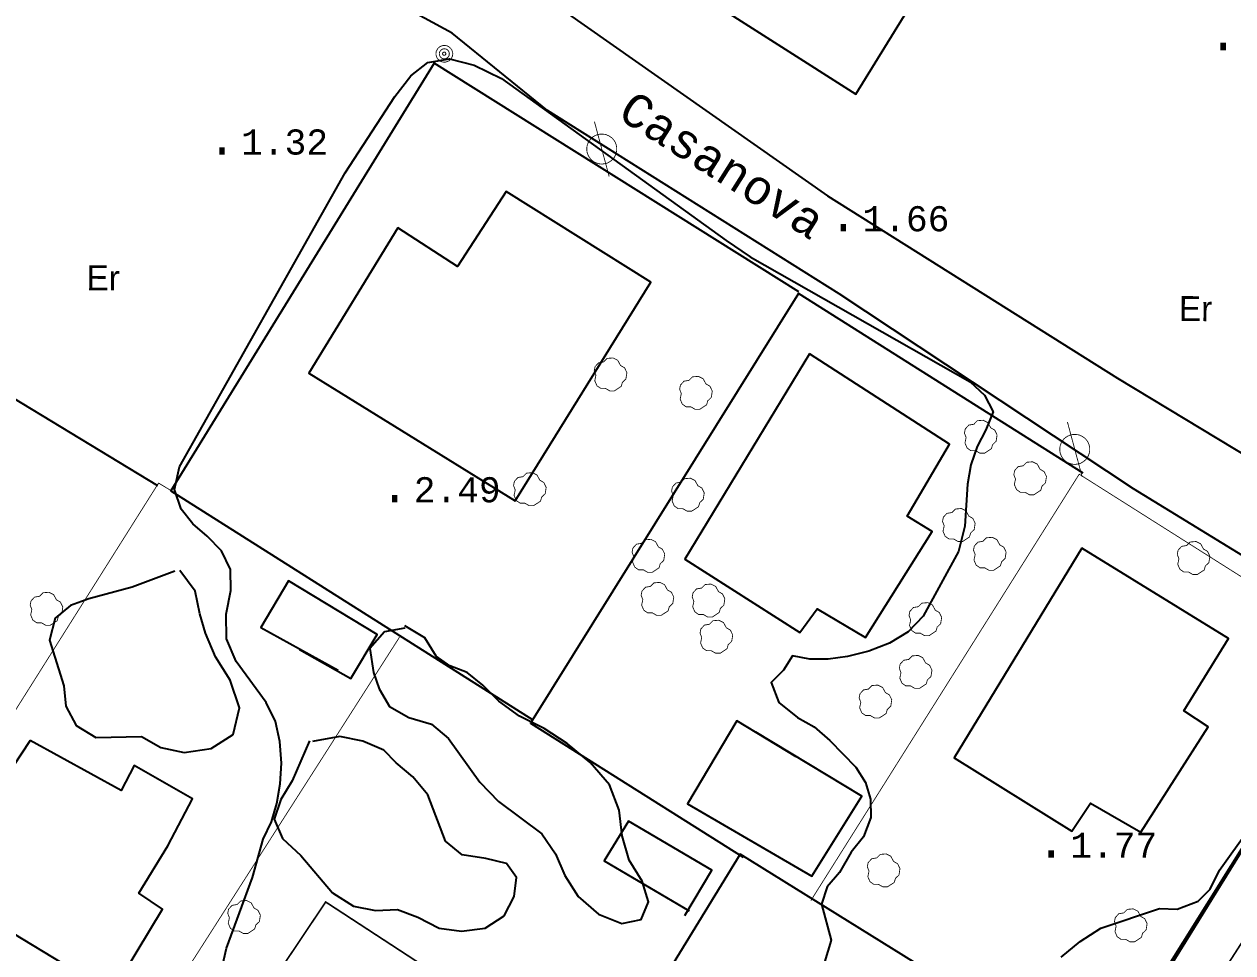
# Model space of a CAD drawing. Extents: x 743000 to 743800, y 4405200 to 4405700.
# Drawn here: x 743226.3 to 743298.5, y 4405305.1 to 4405360.5 of the extents above; entities that cross this region are included whole.
import ezdxf

# ---------------------------------------------------------------- set-up
doc = ezdxf.new("R2010")
doc.units = 0
doc.header["$MEASUREMENT"] = 0
for name, color, linetype in [('2', 7, 'CONTINUOUS'), ('21', 7, 'CONTINUOUS'), ('24', 7, 'CONTINUOUS'), ('34', 7, 'CONTINUOUS'), ('41', 7, 'CONTINUOUS'), ('42', 7, 'CONTINUOUS'), ('46', 7, 'CONTINUOUS'), ('50', 7, 'CONTINUOUS'), ('51', 7, 'CONTINUOUS'), ('54', 7, 'CONTINUOUS'), ('6', 7, 'CONTINUOUS'), ('7', 7, 'CONTINUOUS'), ('8', 7, 'CONTINUOUS')]:
    doc.layers.add(name, color=color, linetype=linetype)
doc.styles.add('MONOTXT', font='monotxt', dxfattribs={"height": 0.2})
doc.styles.get("Standard").update_dxf_attribs({"font": 'txt', "height": 0.2})

msp = doc.modelspace()

# ---------------------------------------------------------------- linework, layer by layer
at = {"layer": '2', "color": 7, "linetype": 'Continuous'}
msp.add_3dface([(743800, 4405200), (743800, 4405700), (743000.0000000001, 4405700), (743000.0000000001, 4405200)], dxfattribs=at)
at = {"layer": '21', "color": 30, "linetype": 'Continuous'}
msp.add_line((743295.1599999998, 4405307.7, 2), (743295.1599999998, 4405307.7, 2), dxfattribs=at)
at = {"layer": '21', "color": 30, "linetype": 'Continuous', "elevation": 2}
for points in [[(743238.02, 4405303.81), (743238.3799999999, 4405305.37), (743239.9300000002, 4405309.6), (743240.56, 4405311.89), (743241.06, 4405312.91), (743241.3799999999, 4405314), (743241.59, 4405315.18), (743241.66, 4405316.42), (743241.57, 4405317.71), (743241.31, 4405318.91), (743240.74, 4405320.03), (743238.96, 4405322.48), (743238.3799999999, 4405323.83), (743238.36, 4405325.32), (743238.64, 4405326.72), (743238.61, 4405327.97), (743238.0799999998, 4405329.1), (743237.2299999999, 4405329.97), (743236.36, 4405330.71), (743235.67, 4405331.59), (743235.27, 4405332.75), (743235.5700000002, 4405334.1), (743245.4599999998, 4405351.66), (743248.4299999998, 4405356.21), (743249.38, 4405357.45), (743250.4, 4405358.25), (743251.7, 4405358.47), (743253.17, 4405358.08), (743254.7999999998, 4405357.29), (743268.2099999998, 4405347.63), (743269.66, 4405346.65), (743282.8000000002, 4405339.19), (743283.64, 4405338.38), (743284.16, 4405337.39), (743283.7199999999, 4405336.31), (743283.2099999998, 4405335.33), (743282.84, 4405334.23), (743282.63, 4405333.08), (743282.47, 4405330.57), (743282.0899999999, 4405329.05), (743279.9799999999, 4405325.19), (743279.0899999999, 4405324.26), (743277.98, 4405323.59), (743276.7399999999, 4405323.1), (743275.4699999999, 4405322.79), (743274.3099999998, 4405322.63), (743273.21, 4405322.62), (743272.1799999998, 4405322.83), (743271.65, 4405321.96), (743270.8999999998, 4405321.24), (743271.36, 4405320.04), (743272.4699999999, 4405319.15), (743273.4699999999, 4405318.58), (743274.4200000002, 4405317.78), (743275.9599999998, 4405316.18), (743276.55, 4405315.27), (743276.8399999999, 4405314.26), (743276.8499999999, 4405313.18), (743276.4299999998, 4405312.01), (743275.6800000002, 4405311.1), (743274.99, 4405309.89), (743274.2599999999, 4405309.04), (743273.92, 4405307.99), (743274.49, 4405305.86), (743274.0899999999, 4405304.53)], [(743295.1599999998, 4405307.7), (743296.3999999998, 4405308.17), (743297.12, 4405308.89), (743297.69, 4405310.02), (743301.2900000002, 4405315.060000001)], [(743288.22, 4405304.84), (743289.36, 4405305.78), (743290.6, 4405306.57), (743294.0999999999, 4405307.74), (743295.1599999998, 4405307.7)]]:
    msp.add_lwpolyline(points, dxfattribs=at)
at = {"layer": '34', "color": 1, "linetype": 'Continuous'}
for points in [[(743242.7299999999, 4405323.21, 2.85), (743245.81, 4405321.48, 3.18), (743247.38, 4405324.09, 2.91), (743242.0699999998, 4405327.310000001, 2.91), (743240.43, 4405324.51, 3.04), (743245.04, 4405321.96, 3.04)], [(743272.39, 4405316.79, 2.52), (743268.8499999999, 4405318.94, 2.52), (743265.8999999998, 4405313.98, 2.59), (743273.34, 4405309.67, 2.59), (743276.3200000002, 4405314.44, 2.59), (743269.99, 4405318.27, 2.59)]]:
    msp.add_polyline3d(points, dxfattribs=at)
at = {"layer": '41', "color": 1, "linetype": 'Continuous', "extrusion": (-0.0422810583996466, -0.002810722099976507, 0.9991018025916492), "const_width": 0.05, "elevation": -43805.080924}
msp.add_lwpolyline([(-4346317.015726403, 1032949.050262704), (-4346328.880978056, 1032932.766838518), (-4346304.540329833, 1032915.067464402)], dxfattribs=at)
at = {"layer": '41', "color": 1, "linetype": 'Continuous', "extrusion": (-0.0001748538000038455, -0.0002806816000061729, 0.9999999453219927), "const_width": 0.05, "elevation": -1363.473165}
msp.add_lwpolyline([(743235.3291592781, 4405332.310828977), (743234.3091592938, 4405332.930829002), (743218.1891577916, 4405307.360827994), (743232.499157573, 4405298.430827643)], dxfattribs=at)
at = {"layer": '41', "color": 1, "linetype": 'Continuous', "extrusion": (-0.01275843220008159, 0.003025294100019345, 0.9999140313063941), "const_width": 0.05, "elevation": 3847.951989}
msp.add_lwpolyline([(743188.2562037912, 4405332.458551857), (743172.065862938, 4405307.148436032), (743193.1980982389, 4405293.79837494)], dxfattribs=at)
at = {"layer": '41', "color": 1, "linetype": 'Continuous'}
for points in [[(743258.0799999998, 4405403.35, 2.67), (743242.2499999999, 4405377.82, 2.9), (743275.9599999998, 4405356.35, 3.28), (743291.7199999999, 4405381.89, 3.29), (743257.9699999999, 4405403.24, 2.55)], [(743272.56, 4405344.560000001, 3.53), (743250.7799999998, 4405358.21, 3.29), (743235.05, 4405332.68, 2.92), (743256.6699999998, 4405319.01, 3.42)], [(743289.54, 4405333.74, 3.89), (743272.5299999998, 4405344.45, 3.62), (743256.53, 4405318.810000001, 3.4), (743269.24, 4405310.81, 3.66)], [(743234.2699999998, 4405332.98, 2.98), (743219.8299999998, 4405341.72, 2.2), (743203.81, 4405316.34, 2.96), (743218.31, 4405307.62, 2.87)], [(743306.4099999998, 4405323.11, 4.09), (743274.57, 4405271.73, 3.63), (743295.8, 4405258.04, 3.33), (743327.2499999999, 4405309.77, 4.5), (743306.14, 4405322.86, 4.31)], [(743290.4899999999, 4405297.67, 4.05), (743269.0499999998, 4405310.99, 3.91), (743253.4299999998, 4405285.5, 3.9), (743274.5499999998, 4405271.84, 3.84)]]:
    msp.add_polyline3d(points, dxfattribs=at)
at = {"layer": '42', "color": 3, "linetype": 'Continuous', "const_width": 0.05}
for points, elevation in [([(743261.9500000002, 4405338.91), (743261.5399999998, 4405338.64), (743261.27, 4405338.64), (743261.0100000001, 4405338.79), (743260.7299999999, 4405338.79), (743260.5000000001, 4405338.95), (743260.37, 4405339.25), (743260.44, 4405339.58), (743260.3399999999, 4405339.84), (743260.3899999999, 4405340.09), (743260.5999999999, 4405340.32), (743260.9, 4405340.37), (743261.1099999999, 4405340.58), (743261.4599999998, 4405340.61), (743261.7399999999, 4405340.47), (743261.9099999998, 4405340.16), (743262.15, 4405340.02), (743262.2900000002, 4405339.73), (743262.23, 4405339.35), (743262.02, 4405339.15), (743261.9500000002, 4405338.91)], 5.59), ([(743267.05, 4405337.810000001), (743266.6399999999, 4405337.54), (743266.3699999999, 4405337.54), (743266.1099999999, 4405337.69), (743265.83, 4405337.69), (743265.5999999999, 4405337.85), (743265.4699999999, 4405338.15), (743265.54, 4405338.48), (743265.44, 4405338.74), (743265.49, 4405338.99), (743265.7, 4405339.22), (743266, 4405339.27), (743266.2099999998, 4405339.48), (743266.56, 4405339.51), (743266.8399999999, 4405339.37), (743267.0099999999, 4405339.06), (743267.2499999999, 4405338.92), (743267.3899999999, 4405338.63), (743267.3299999998, 4405338.25), (743267.12, 4405338.05), (743267.05, 4405337.810000001)], 5.59), ([(743284.06, 4405335.19), (743283.65, 4405334.92), (743283.3799999999, 4405334.92), (743283.1199999999, 4405335.07), (743282.84, 4405335.07), (743282.6099999999, 4405335.23), (743282.4799999999, 4405335.53), (743282.55, 4405335.86), (743282.45, 4405336.12), (743282.4999999999, 4405336.37), (743282.71, 4405336.6), (743283.0099999999, 4405336.65), (743283.22, 4405336.86), (743283.5700000002, 4405336.89), (743283.8499999999, 4405336.75), (743284.02, 4405336.44), (743284.26, 4405336.3), (743284.3999999998, 4405336.01), (743284.3399999999, 4405335.63), (743284.1299999999, 4405335.43), (743284.06, 4405335.19)], 3.59), ([(743287.0099999999, 4405332.71), (743286.5999999999, 4405332.44), (743286.3299999998, 4405332.44), (743286.07, 4405332.59), (743285.79, 4405332.59), (743285.56, 4405332.75), (743285.4300000002, 4405333.05), (743285.4999999999, 4405333.38), (743285.3999999998, 4405333.64), (743285.4500000002, 4405333.89), (743285.6599999998, 4405334.12), (743285.9599999998, 4405334.17), (743286.1699999998, 4405334.38), (743286.5199999998, 4405334.41), (743286.8000000002, 4405334.27), (743286.9699999999, 4405333.96), (743287.2099999998, 4405333.82), (743287.3499999999, 4405333.53), (743287.29, 4405333.15), (743287.0799999998, 4405332.95), (743287.0099999999, 4405332.71)], 3.95), ([(743257.13, 4405332.060000001), (743256.7199999999, 4405331.79), (743256.45, 4405331.79), (743256.19, 4405331.94), (743255.91, 4405331.94), (743255.68, 4405332.1), (743255.5499999998, 4405332.4), (743255.62, 4405332.73), (743255.52, 4405332.99), (743255.5699999998, 4405333.24), (743255.78, 4405333.47), (743256.0799999998, 4405333.52), (743256.29, 4405333.73), (743256.64, 4405333.76), (743256.9199999998, 4405333.62), (743257.0899999999, 4405333.31), (743257.3299999998, 4405333.17), (743257.4699999999, 4405332.88), (743257.41, 4405332.5), (743257.2000000002, 4405332.3), (743257.13, 4405332.060000001)], 5.58), ([(743266.57, 4405331.73), (743266.16, 4405331.46), (743265.8899999999, 4405331.46), (743265.63, 4405331.61), (743265.3499999999, 4405331.61), (743265.12, 4405331.77), (743264.99, 4405332.07), (743265.06, 4405332.4), (743264.9599999998, 4405332.66), (743265.01, 4405332.91), (743265.2199999999, 4405333.14), (743265.52, 4405333.19), (743265.7299999999, 4405333.4), (743266.08, 4405333.43), (743266.36, 4405333.29), (743266.53, 4405332.98), (743266.77, 4405332.84), (743266.91, 4405332.55), (743266.85, 4405332.17), (743266.6399999999, 4405331.97), (743266.57, 4405331.73)], 5.59), ([(743282.7499999999, 4405329.92), (743282.3399999999, 4405329.65), (743282.07, 4405329.65), (743281.81, 4405329.8), (743281.53, 4405329.8), (743281.3, 4405329.96), (743281.1699999998, 4405330.26), (743281.2399999999, 4405330.59), (743281.14, 4405330.85), (743281.1900000002, 4405331.1), (743281.3999999998, 4405331.33), (743281.7000000002, 4405331.38), (743281.9099999998, 4405331.59), (743282.2599999999, 4405331.62), (743282.54, 4405331.48), (743282.71, 4405331.17), (743282.9499999998, 4405331.03), (743283.0899999999, 4405330.74), (743283.0299999998, 4405330.36), (743282.8200000002, 4405330.16), (743282.7499999999, 4405329.92)], 3.97), ([(743264.2099999998, 4405328.08), (743263.8000000002, 4405327.81), (743263.53, 4405327.81), (743263.2699999998, 4405327.96), (743262.9899999999, 4405327.96), (743262.7599999999, 4405328.12), (743262.63, 4405328.42), (743262.7000000002, 4405328.75), (743262.5999999999, 4405329.01), (743262.65, 4405329.26), (743262.86, 4405329.49), (743263.16, 4405329.54), (743263.37, 4405329.75), (743263.72, 4405329.78), (743264, 4405329.64), (743264.17, 4405329.33), (743264.41, 4405329.19), (743264.55, 4405328.9), (743264.49, 4405328.52), (743264.2799999998, 4405328.32), (743264.2099999998, 4405328.08)], 5.59), ([(743284.5999999999, 4405328.2), (743284.19, 4405327.93), (743283.92, 4405327.93), (743283.6600000001, 4405328.08), (743283.3799999999, 4405328.08), (743283.1500000001, 4405328.24), (743283.02, 4405328.54), (743283.0899999999, 4405328.87), (743282.9899999999, 4405329.13), (743283.04, 4405329.38), (743283.2499999999, 4405329.61), (743283.55, 4405329.66), (743283.7599999999, 4405329.87), (743284.1099999999, 4405329.9), (743284.3899999999, 4405329.76), (743284.5599999998, 4405329.45), (743284.8, 4405329.310000001), (743284.9400000002, 4405329.02), (743284.88, 4405328.64), (743284.67, 4405328.44), (743284.5999999999, 4405328.2)], 3.97), ([(743296.7699999998, 4405327.95), (743296.3599999999, 4405327.68), (743296.0899999999, 4405327.68), (743295.8299999998, 4405327.83), (743295.55, 4405327.83), (743295.32, 4405327.99), (743295.1900000002, 4405328.29), (743295.26, 4405328.62), (743295.1599999998, 4405328.88), (743295.2099999998, 4405329.13), (743295.4199999998, 4405329.36), (743295.7199999999, 4405329.41), (743295.9299999998, 4405329.62), (743296.28, 4405329.65), (743296.5600000002, 4405329.51), (743296.7299999999, 4405329.2), (743296.97, 4405329.060000001), (743297.1099999999, 4405328.77), (743297.0500000002, 4405328.39), (743296.8399999999, 4405328.19), (743296.7699999998, 4405327.95)], 4.76), ([(743264.75, 4405325.51), (743264.3399999999, 4405325.24), (743264.0700000002, 4405325.24), (743263.81, 4405325.39), (743263.53, 4405325.39), (743263.3, 4405325.55), (743263.17, 4405325.85), (743263.2399999999, 4405326.18), (743263.14, 4405326.44), (743263.1899999998, 4405326.69), (743263.4, 4405326.92), (743263.6999999998, 4405326.97), (743263.91, 4405327.18), (743264.26, 4405327.21), (743264.5399999998, 4405327.07), (743264.7099999998, 4405326.76), (743264.95, 4405326.62), (743265.0899999999, 4405326.33), (743265.0299999998, 4405325.95), (743264.8200000002, 4405325.75), (743264.75, 4405325.51)], 3.59), ([(743267.8000000002, 4405325.41), (743267.3899999999, 4405325.14), (743267.12, 4405325.14), (743266.86, 4405325.29), (743266.5799999998, 4405325.29), (743266.35, 4405325.45), (743266.2199999999, 4405325.75), (743266.2899999998, 4405326.08), (743266.1900000002, 4405326.34), (743266.2399999999, 4405326.59), (743266.4500000002, 4405326.82), (743266.7499999999, 4405326.87), (743266.9599999998, 4405327.08), (743267.31, 4405327.11), (743267.5899999999, 4405326.97), (743267.7599999999, 4405326.66), (743268, 4405326.52), (743268.14, 4405326.23), (743268.0799999998, 4405325.85), (743267.87, 4405325.65), (743267.8000000002, 4405325.41)], 3.59), ([(743228.2599999999, 4405324.92), (743227.85, 4405324.65), (743227.5799999998, 4405324.65), (743227.32, 4405324.8), (743227.04, 4405324.8), (743226.81, 4405324.96), (743226.68, 4405325.26), (743226.75, 4405325.59), (743226.6499999998, 4405325.85), (743226.7000000002, 4405326.1), (743226.91, 4405326.33), (743227.2099999998, 4405326.38), (743227.42, 4405326.59), (743227.77, 4405326.62), (743228.05, 4405326.48), (743228.2199999999, 4405326.17), (743228.4599999998, 4405326.03), (743228.6, 4405325.74), (743228.54, 4405325.36), (743228.3299999998, 4405325.16), (743228.2599999999, 4405324.92)], 4.02), ([(743280.7499999999, 4405324.3), (743280.3399999999, 4405324.03), (743280.0699999998, 4405324.03), (743279.8099999998, 4405324.18), (743279.53, 4405324.18), (743279.2999999998, 4405324.34), (743279.1700000002, 4405324.64), (743279.24, 4405324.97), (743279.1399999999, 4405325.23), (743279.19, 4405325.48), (743279.4, 4405325.71), (743279.7, 4405325.76), (743279.91, 4405325.97), (743280.26, 4405326), (743280.5399999998, 4405325.86), (743280.7099999998, 4405325.55), (743280.9500000002, 4405325.41), (743281.0899999999, 4405325.12), (743281.0300000001, 4405324.74), (743280.82, 4405324.54), (743280.7499999999, 4405324.3)], 3.97), ([(743268.2699999998, 4405323.25), (743267.8599999999, 4405322.98), (743267.5899999999, 4405322.98), (743267.3299999998, 4405323.13), (743267.05, 4405323.13), (743266.8200000002, 4405323.29), (743266.6900000002, 4405323.59), (743266.7599999999, 4405323.92), (743266.6599999998, 4405324.18), (743266.7099999998, 4405324.43), (743266.9199999998, 4405324.66), (743267.22, 4405324.71), (743267.4299999998, 4405324.92), (743267.7799999998, 4405324.95), (743268.0600000002, 4405324.81), (743268.2299999999, 4405324.5), (743268.47, 4405324.36), (743268.6099999999, 4405324.07), (743268.5500000002, 4405323.69), (743268.3399999999, 4405323.49), (743268.2699999998, 4405323.25)], 3.59), ([(743280.1700000002, 4405321.15), (743279.76, 4405320.88), (743279.49, 4405320.88), (743279.23, 4405321.03), (743278.9500000002, 4405321.03), (743278.72, 4405321.19), (743278.5899999999, 4405321.49), (743278.66, 4405321.82), (743278.5600000002, 4405322.08), (743278.6099999999, 4405322.33), (743278.8200000002, 4405322.560000001), (743279.1199999999, 4405322.61), (743279.33, 4405322.82), (743279.6800000002, 4405322.85), (743279.9599999998, 4405322.71), (743280.13, 4405322.4), (743280.37, 4405322.26), (743280.51, 4405321.97), (743280.45, 4405321.59), (743280.2399999999, 4405321.39), (743280.1700000002, 4405321.15)], 3.59), ([(743277.7699999998, 4405319.38), (743277.3599999999, 4405319.11), (743277.0899999999, 4405319.11), (743276.8299999998, 4405319.26), (743276.55, 4405319.26), (743276.3200000002, 4405319.42), (743276.1900000002, 4405319.72), (743276.26, 4405320.05), (743276.1599999998, 4405320.31), (743276.2099999998, 4405320.560000001), (743276.4199999998, 4405320.79), (743276.72, 4405320.84), (743276.9299999998, 4405321.05), (743277.28, 4405321.08), (743277.5600000002, 4405320.94), (743277.7299999999, 4405320.63), (743277.97, 4405320.49), (743278.1099999999, 4405320.2), (743278.0500000002, 4405319.82), (743277.8399999999, 4405319.62), (743277.7699999998, 4405319.38)], 3.59), ([(743278.2599999999, 4405309.3), (743277.8499999999, 4405309.03), (743277.5799999998, 4405309.03), (743277.32, 4405309.18), (743277.04, 4405309.18), (743276.81, 4405309.34), (743276.68, 4405309.64), (743276.7499999999, 4405309.97), (743276.6499999998, 4405310.23), (743276.7000000002, 4405310.48), (743276.91, 4405310.71), (743277.21, 4405310.76), (743277.42, 4405310.97), (743277.7699999998, 4405311), (743278.0500000002, 4405310.86), (743278.2199999999, 4405310.55), (743278.4599999998, 4405310.41), (743278.6, 4405310.12), (743278.5399999998, 4405309.74), (743278.3299999998, 4405309.54), (743278.2599999999, 4405309.3)], 4.59), ([(743240.06, 4405306.52), (743239.65, 4405306.25), (743239.3800000001, 4405306.25), (743239.12, 4405306.4), (743238.8399999999, 4405306.4), (743238.61, 4405306.560000001), (743238.48, 4405306.86), (743238.55, 4405307.19), (743238.4500000002, 4405307.45), (743238.4999999999, 4405307.7), (743238.7099999998, 4405307.93), (743239.0099999999, 4405307.98), (743239.2199999999, 4405308.19), (743239.57, 4405308.22), (743239.8499999999, 4405308.08), (743240.02, 4405307.77), (743240.2599999999, 4405307.63), (743240.4000000001, 4405307.34), (743240.3399999999, 4405306.96), (743240.1299999999, 4405306.76), (743240.06, 4405306.52)], 4.87), ([(743293.0199999998, 4405306.02), (743292.6099999999, 4405305.75), (743292.3399999999, 4405305.75), (743292.0799999998, 4405305.9), (743291.8, 4405305.9), (743291.57, 4405306.06), (743291.44, 4405306.36), (743291.5099999999, 4405306.69), (743291.4099999998, 4405306.95), (743291.46, 4405307.2), (743291.67, 4405307.43), (743291.97, 4405307.48), (743292.18, 4405307.69), (743292.5299999998, 4405307.72), (743292.8100000002, 4405307.58), (743292.9799999999, 4405307.27), (743293.2199999999, 4405307.13), (743293.36, 4405306.84), (743293.2999999998, 4405306.46), (743293.0899999999, 4405306.26), (743293.0199999998, 4405306.02)], 4.79)]:
    msp.add_lwpolyline(points, dxfattribs=dict(at, elevation=elevation))
at = {"layer": '42', "color": 3, "linetype": 'Continuous'}
for points in [[(743235.3, 4405327.87, 6.12), (743232.7399999999, 4405326.93, 6.11), (743230.16, 4405326.23, 6.01), (743229.0600000002, 4405325.83, 5.83), (743228.14, 4405325.07, 5.71), (743227.8000000002, 4405323.77, 5.68), (743228.6599999998, 4405321.04, 5.68), (743228.79, 4405319.83, 5.68), (743229.3899999999, 4405318.67, 5.68), (743230.5700000002, 4405317.95, 5.68), (743233.3, 4405318.01, 5.68), (743234.46, 4405317.35, 5.68), (743235.85, 4405317.05, 5.68), (743237.46, 4405317.29, 5.68), (743238.7699999998, 4405318.13, 5.68), (743239.16, 4405319.73, 5.68), (743238.5999999999, 4405321.37, 5.68), (743237.7099999998, 4405322.76, 5.8), (743237.13, 4405324.18, 5.8), (743236.78, 4405325.34, 5.8), (743236.5, 4405326.68, 6), (743235.5899999999, 4405327.92, 6.06)], [(743249.0299999998, 4405324.47, 6.55), (743247.8200000002, 4405324.26, 6.55), (743246.93, 4405323.26, 6.55), (743247.16, 4405321.83, 6.55), (743247.4899999999, 4405320.85, 6.55), (743248.12, 4405319.810000001, 6.55), (743249.2699999998, 4405319.14, 6.55), (743250.61, 4405318.74, 6.55), (743251.6399999999, 4405317.88, 6.55), (743253.5, 4405315.28, 6.55), (743254.6199999999, 4405314.13, 6.5), (743257.2000000002, 4405312.19, 6.43), (743258.0300000001, 4405311.01, 6.43), (743258.58, 4405309.71, 6.43), (743259.3799999999, 4405308.46, 6.43), (743260.5899999999, 4405307.4, 6.41), (743261.9899999999, 4405306.85, 6.4), (743263.14, 4405307.08, 6.34), (743263.5899999999, 4405308.14, 6.23), (743263.2, 4405309.37, 6.18), (743262.4199999998, 4405310.62, 6.18), (743261.9999999999, 4405312.08, 6.18), (743261.82, 4405313.62, 6.18), (743261.25, 4405315.12, 6.18), (743260.0999999999, 4405316.46, 6.18), (743258.7299999999, 4405317.59, 6.18), (743257.35, 4405318.48, 6.18), (743255.8799999999, 4405319.22, 6.18), (743254.64, 4405320.11, 6.18), (743253.6899999998, 4405321.08, 6.3), (743252.7499999999, 4405321.83, 6.46), (743251.7199999999, 4405322.23, 6.57), (743250.8899999999, 4405322.81, 6.69), (743250.2199999999, 4405323.89, 6.79), (743249.0199999998, 4405324.62, 6.73)], [(743243.3299999998, 4405317.75, 5.86), (743242.3, 4405315.36, 6.41), (743241.6299999999, 4405314.25, 6.58), (743241.2199999999, 4405313.08, 6.59), (743241.7199999999, 4405311.91, 6.76), (743242.81, 4405310.91, 6.97), (743244.71, 4405308.68, 7.13), (743245.9699999999, 4405307.88, 7.13), (743247.28, 4405307.62, 7.13), (743248.5799999998, 4405307.69, 7.13), (743249.7999999998, 4405307.23, 7.13), (743251.07, 4405306.560000001, 7.13), (743252.42, 4405306.38, 7.13), (743253.83, 4405306.560000001, 7.13), (743254.9599999998, 4405307.3, 7.13), (743255.5499999998, 4405308.45, 7.13), (743255.69, 4405309.6, 7.13), (743255.0999999999, 4405310.43, 7.13), (743253.8599999999, 4405310.72, 7.12), (743252.4500000002, 4405310.95, 7.03), (743251.45, 4405311.76, 6.94), (743250.4, 4405314.53, 6.88), (743249.51, 4405315.6, 6.62), (743248.5099999999, 4405316.43, 6.41), (743247.77, 4405317.2, 6.28), (743246.51, 4405317.73, 6.13), (743245.14, 4405318.01, 5.98), (743243.5199999998, 4405317.72, 5.95)]]:
    msp.add_polyline3d(points, dxfattribs=at)
at = {"layer": '46', "color": 7, "linetype": 'Continuous', "const_width": 0.2}
msp.add_lwpolyline([(743296.21, 4405258.39), (743274.3399999999, 4405271.8), (743290.3499999999, 4405297.43), (743306.0400000002, 4405322.48), (743327.0999999999, 4405309.310000001), (743311.6500000001, 4405284.21), (743296.21, 4405258.39)], dxfattribs=at)
at = {"layer": '51', "color": 1, "linetype": 'Continuous', "extrusion": (0.06402964570293919, 0.103085395604732, 0.9926094930455642), "const_width": 0.1, "elevation": 501724.545581}
msp.add_lwpolyline([(1692978.321118308, -4103807.1859039), (1692970.486302721, -4103807.307330156), (1692970.316825097, -4103822.595575869), (1692978.079938859, -4103822.717002125), (1692978.321118308, -4103807.1859039)], dxfattribs=at)
at = {"layer": '51', "color": 1, "linetype": 'Continuous', "extrusion": (4.589200000156234e-05, 0.0006542368000222728, 0.9999997849340438), "const_width": 0.1, "elevation": 2923.856534}
msp.add_lwpolyline([(743239.4588667244, 4405299.939895232), (743252.6388667105, 4405291.289896687), (743257.2788667056, 4405298.689894965), (743244.2988671781, 4405307.159900084), (743239.4588667244, 4405299.939895232)], dxfattribs=at)
at = {"layer": '51', "color": 1, "linetype": 'Continuous'}
for points in [[(743248.6099999999, 4405348.37, 6.75), (743243.3, 4405339.71, 6.82), (743255.6099999999, 4405332.07, 6.78), (743263.71, 4405345.13, 6.78), (743255.0700000002, 4405350.55, 6.78), (743252.18, 4405346.060000001, 6.78), (743248.6099999999, 4405348.37, 6.75)], [(743273.1999999998, 4405340.85, 8.28), (743265.7600000001, 4405328.59, 8.28), (743272.62, 4405324.21, 8.66), (743273.66, 4405325.63, 8.66), (743276.55, 4405323.92, 8.66), (743280.5200000001, 4405330.25, 8.66), (743279.03, 4405331.17, 8.66), (743281.56, 4405335.46, 8.45), (743273.1999999998, 4405340.85, 8.28)], [(743289.4599999998, 4405329.25, 8.45), (743281.8399999999, 4405316.74, 8.44), (743288.8699999999, 4405312.36, 8.44), (743289.9799999999, 4405314.03, 8.72), (743292.99, 4405312.29, 8.49), (743297.01, 4405318.59, 8.49), (743295.56, 4405319.54, 8.49), (743298.22, 4405323.85, 8.49), (743289.4599999998, 4405329.25, 8.45)], [(743226.6499999998, 4405317.78, 6.95), (743221.45, 4405309.91, 6.75), (743224.88, 4405307.82, 9.12), (743224.43, 4405306.99, 9.02), (743231.53, 4405302.68, 6.74), (743234.5500000002, 4405307.71, 6.65), (743233.15, 4405308.65, 7.16), (743234.8699999999, 4405311.49, 6.83), (743236.3499999999, 4405314.29, 4.55), (743232.87, 4405316.27, 4.55), (743232.09, 4405314.78, 8.36), (743226.6499999998, 4405317.78, 6.95)]]:
    msp.add_polyline3d(points, dxfattribs=at)
at = {"layer": '54', "color": 1, "linetype": 'Continuous'}
msp.add_polyline3d([(743265.75, 4405307.33, 2.48), (743267.37, 4405310.02, 2.44), (743262.39, 4405312.96, 2.41), (743260.9300000002, 4405310.58, 2.41), (743266.01, 4405307.6, 2.41)], dxfattribs=at)
at = {"layer": '6', "color": 7, "linetype": 'Continuous'}
for points in [[(743256.5899999999, 4405368.66, 2.78), (743256.1800000002, 4405367.91, 2.24), (743255.7, 4405367.01, 2.09), (743255.43, 4405366, 2.05), (743255.6499999998, 4405364.93, 1.96), (743256.2199999999, 4405363.7, 1.87), (743257.0799999998, 4405362.37, 1.85), (743274.27, 4405350.28, 1.91), (743291.5999999999, 4405339.4, 1.91), (743309.5899999999, 4405328.53, 1.96), (743315.13, 4405325.5, 1.99), (743319.7299999999, 4405323.55, 2.41), (743320.91, 4405323.71, 2.41), (743321.7899999998, 4405324.5, 2.86), (743322.2099999998, 4405325.5, 2.98), (743322.5700000002, 4405326.76, 2.84)], [(743310.03, 4405322.08, 2.53), (743292.54, 4405332.79, 2.53), (743274.9599999998, 4405344.44, 2.53), (743257.5400000002, 4405355.39, 2.18), (743251.8599999999, 4405360, 2.14), (743247.85, 4405362.18, 2.12)]]:
    msp.add_polyline3d(points, dxfattribs=at)
at = {"layer": '7', "color": 7, "linetype": 'Continuous', "const_width": 0.05, "elevation": 2.89}
for points in [[(743251.63, 4405359.2), (743251.6, 4405359.21), (743251.58, 4405359.23), (743251.55, 4405359.24), (743251.52, 4405359.25), (743251.4799999999, 4405359.25), (743251.45, 4405359.26), (743251.4200000002, 4405359.26), (743251.3899999999, 4405359.26), (743251.36, 4405359.26), (743251.3299999998, 4405359.26), (743251.3, 4405359.26), (743251.27, 4405359.25), (743251.2399999999, 4405359.24), (743251.2000000002, 4405359.23), (743251.1800000002, 4405359.22), (743251.1499999998, 4405359.2), (743251.12, 4405359.19), (743251.0999999999, 4405359.17), (743251.07, 4405359.15), (743251.05, 4405359.13), (743251.0199999998, 4405359.11), (743251.0000000001, 4405359.08), (743250.9799999999, 4405359.06), (743250.9699999999, 4405359.03), (743250.95, 4405359), (743250.94, 4405358.98), (743250.9200000002, 4405358.95), (743250.91, 4405358.92), (743250.8999999998, 4405358.89), (743250.8999999998, 4405358.86), (743250.8899999999, 4405358.83), (743250.8899999999, 4405358.79), (743250.8899999999, 4405358.76), (743250.8899999999, 4405358.73), (743250.8899999999, 4405358.7), (743250.8999999998, 4405358.67), (743250.91, 4405358.64), (743250.91, 4405358.61), (743250.93, 4405358.58), (743250.94, 4405358.55), (743250.95, 4405358.52), (743250.9699999999, 4405358.49), (743250.99, 4405358.47), (743251.01, 4405358.44), (743251.03, 4405358.42), (743251.05, 4405358.4), (743251.08, 4405358.38), (743251.0999999999, 4405358.36), (743251.1299999999, 4405358.34), (743251.16, 4405358.32), (743251.1800000002, 4405358.31), (743251.2099999998, 4405358.3), (743251.2399999999, 4405358.29), (743251.27, 4405358.28), (743251.3, 4405358.28), (743251.34, 4405358.27), (743251.3699999999, 4405358.27), (743251.4, 4405358.27), (743251.4300000002, 4405358.27), (743251.4599999998, 4405358.27), (743251.4899999999, 4405358.28), (743251.52, 4405358.29), (743251.55, 4405358.3), (743251.58, 4405358.31), (743251.6099999999, 4405358.32), (743251.6399999999, 4405358.34), (743251.67, 4405358.35), (743251.6900000002, 4405358.37), (743251.7199999999, 4405358.39), (743251.7399999999, 4405358.41), (743251.76, 4405358.44), (743251.78, 4405358.46), (743251.8, 4405358.49), (743251.82, 4405358.51), (743251.8299999998, 4405358.54), (743251.8399999999, 4405358.57), (743251.8599999999, 4405358.6), (743251.87, 4405358.63), (743251.87, 4405358.66), (743251.8799999999, 4405358.69), (743251.8799999999, 4405358.72), (743251.89, 4405358.75), (743251.89, 4405358.79), (743251.8799999999, 4405358.82), (743251.8799999999, 4405358.85), (743251.87, 4405358.88), (743251.8599999999, 4405358.91), (743251.85, 4405358.94), (743251.8399999999, 4405358.97), (743251.8299999998, 4405359), (743251.81, 4405359.03), (743251.79, 4405359.05), (743251.78, 4405359.08), (743251.76, 4405359.1), (743251.7299999999, 4405359.12), (743251.71, 4405359.15), (743251.6900000002, 4405359.16), (743251.6599999998, 4405359.18), (743251.63, 4405359.2)], [(743251.5299999998, 4405359.03), (743251.52, 4405359.04), (743251.5, 4405359.04), (743251.4799999999, 4405359.05), (743251.4599999998, 4405359.05), (743251.44, 4405359.06), (743251.4300000002, 4405359.06), (743251.4099999998, 4405359.06), (743251.3899999999, 4405359.06), (743251.3699999999, 4405359.06), (743251.3499999999, 4405359.06), (743251.3299999998, 4405359.06), (743251.3099999998, 4405359.05), (743251.29, 4405359.05), (743251.28, 4405359.04), (743251.26, 4405359.04), (743251.2399999999, 4405359.03), (743251.2299999999, 4405359.02), (743251.2099999998, 4405359.01), (743251.2000000002, 4405358.99), (743251.1800000002, 4405358.98), (743251.17, 4405358.97), (743251.16, 4405358.95), (743251.1499999998, 4405358.94), (743251.1299999999, 4405358.92), (743251.12, 4405358.91), (743251.12, 4405358.89), (743251.1099999999, 4405358.87), (743251.0999999999, 4405358.86), (743251.0999999999, 4405358.84), (743251.09, 4405358.82), (743251.09, 4405358.8), (743251.09, 4405358.78), (743251.09, 4405358.76), (743251.09, 4405358.74), (743251.09, 4405358.72), (743251.0999999999, 4405358.71), (743251.0999999999, 4405358.69), (743251.1099999999, 4405358.67), (743251.1099999999, 4405358.65), (743251.12, 4405358.63), (743251.1299999999, 4405358.62), (743251.1399999999, 4405358.6), (743251.1499999998, 4405358.59), (743251.16, 4405358.57), (743251.17, 4405358.560000001), (743251.19, 4405358.54), (743251.2000000002, 4405358.53), (743251.2199999999, 4405358.52), (743251.2299999999, 4405358.51), (743251.25, 4405358.5), (743251.27, 4405358.49), (743251.28, 4405358.49), (743251.3, 4405358.48), (743251.32, 4405358.48), (743251.34, 4405358.47), (743251.36, 4405358.47), (743251.38, 4405358.47), (743251.4, 4405358.47), (743251.4099999998, 4405358.47), (743251.4300000002, 4405358.47), (743251.45, 4405358.47), (743251.4699999999, 4405358.48), (743251.4899999999, 4405358.49), (743251.5100000001, 4405358.49), (743251.52, 4405358.5), (743251.54, 4405358.51), (743251.56, 4405358.52), (743251.5699999998, 4405358.53), (743251.58, 4405358.54), (743251.6, 4405358.560000001), (743251.6099999999, 4405358.57), (743251.62, 4405358.59), (743251.6399999999, 4405358.6), (743251.6499999998, 4405358.62), (743251.6499999998, 4405358.63), (743251.6599999998, 4405358.65), (743251.67, 4405358.67), (743251.67, 4405358.69), (743251.68, 4405358.7), (743251.68, 4405358.72), (743251.68, 4405358.74), (743251.68, 4405358.76), (743251.6900000002, 4405358.78), (743251.68, 4405358.8), (743251.68, 4405358.82), (743251.68, 4405358.84), (743251.67, 4405358.85), (743251.6599999998, 4405358.87), (743251.6599999998, 4405358.89), (743251.6499999998, 4405358.91), (743251.6399999999, 4405358.92), (743251.63, 4405358.94), (743251.62, 4405358.95), (743251.6099999999, 4405358.97), (743251.59, 4405358.98), (743251.58, 4405358.99), (743251.56, 4405359.01), (743251.55, 4405359.02), (743251.5299999998, 4405359.03)], [(743251.4300000002, 4405358.85), (743251.4300000002, 4405358.86), (743251.4200000002, 4405358.86), (743251.4200000002, 4405358.86), (743251.4099999998, 4405358.86), (743251.4, 4405358.86), (743251.4, 4405358.87), (743251.3899999999, 4405358.87), (743251.38, 4405358.87), (743251.38, 4405358.87), (743251.3699999999, 4405358.87), (743251.3699999999, 4405358.87), (743251.36, 4405358.86), (743251.36, 4405358.86), (743251.3499999999, 4405358.86), (743251.34, 4405358.86), (743251.34, 4405358.86), (743251.3299999998, 4405358.85), (743251.3299999998, 4405358.85), (743251.32, 4405358.85), (743251.32, 4405358.84), (743251.3099999998, 4405358.84), (743251.3099999998, 4405358.83), (743251.3, 4405358.83), (743251.3, 4405358.82), (743251.3, 4405358.82), (743251.29, 4405358.810000001), (743251.29, 4405358.810000001), (743251.29, 4405358.8), (743251.29, 4405358.8), (743251.29, 4405358.79), (743251.28, 4405358.78), (743251.28, 4405358.78), (743251.28, 4405358.77), (743251.28, 4405358.76), (743251.28, 4405358.76), (743251.28, 4405358.75), (743251.29, 4405358.75), (743251.29, 4405358.74), (743251.29, 4405358.73), (743251.29, 4405358.73), (743251.29, 4405358.72), (743251.3, 4405358.72), (743251.3, 4405358.71), (743251.3, 4405358.71), (743251.3099999998, 4405358.7), (743251.3099999998, 4405358.7), (743251.32, 4405358.69), (743251.32, 4405358.69), (743251.3299999998, 4405358.69), (743251.3299999998, 4405358.68), (743251.34, 4405358.68), (743251.34, 4405358.68), (743251.3499999999, 4405358.68), (743251.36, 4405358.67), (743251.36, 4405358.67), (743251.3699999999, 4405358.67), (743251.38, 4405358.67), (743251.38, 4405358.67), (743251.3899999999, 4405358.67), (743251.3899999999, 4405358.67), (743251.4, 4405358.67), (743251.4099999998, 4405358.67), (743251.4099999998, 4405358.68), (743251.4200000002, 4405358.68), (743251.4200000002, 4405358.68), (743251.4300000002, 4405358.68), (743251.4300000002, 4405358.69), (743251.44, 4405358.69), (743251.44, 4405358.69), (743251.45, 4405358.7), (743251.45, 4405358.7), (743251.4599999998, 4405358.71), (743251.4599999998, 4405358.71), (743251.4599999998, 4405358.72), (743251.4699999999, 4405358.72), (743251.4699999999, 4405358.73), (743251.4699999999, 4405358.73), (743251.4799999999, 4405358.74), (743251.4799999999, 4405358.75), (743251.4799999999, 4405358.75), (743251.4799999999, 4405358.76), (743251.4799999999, 4405358.76), (743251.4799999999, 4405358.77), (743251.4799999999, 4405358.78), (743251.4799999999, 4405358.78), (743251.4799999999, 4405358.79), (743251.4799999999, 4405358.79), (743251.4699999999, 4405358.8), (743251.4699999999, 4405358.810000001), (743251.4699999999, 4405358.810000001), (743251.4699999999, 4405358.82), (743251.4599999998, 4405358.82), (743251.4599999998, 4405358.83), (743251.4599999998, 4405358.83), (743251.45, 4405358.84), (743251.45, 4405358.84), (743251.44, 4405358.85), (743251.44, 4405358.85), (743251.4300000002, 4405358.85)]]:
    msp.add_lwpolyline(points, dxfattribs=at)
at = {"layer": '8', "color": 7, "linetype": 'Continuous', "const_width": 0.05, "elevation": 10.06}
for points in [[(743261.2299999999, 4405351.44), (743260.35, 4405354.72)], [(743261.2399999999, 4405353.85), (743261.1900000002, 4405353.88), (743261.13, 4405353.9), (743261.08, 4405353.93), (743261.0299999998, 4405353.94), (743260.9699999999, 4405353.96), (743260.9200000002, 4405353.96), (743260.86, 4405353.97), (743260.8099999998, 4405353.97), (743260.75, 4405353.97), (743260.69, 4405353.97), (743260.6299999999, 4405353.96), (743260.58, 4405353.95), (743260.5199999998, 4405353.93), (743260.4699999999, 4405353.92), (743260.4200000002, 4405353.89), (743260.37, 4405353.87), (743260.3199999998, 4405353.84), (743260.27, 4405353.810000001), (743260.23, 4405353.78), (743260.18, 4405353.74), (743260.1399999999, 4405353.7), (743260.11, 4405353.66), (743260.0700000002, 4405353.61), (743260.04, 4405353.56), (743260.0099999999, 4405353.51), (743259.98, 4405353.47), (743259.9599999998, 4405353.41), (743259.94, 4405353.36), (743259.92, 4405353.3), (743259.9100000001, 4405353.25), (743259.9, 4405353.19), (743259.9, 4405353.14), (743259.9, 4405353.08), (743259.9, 4405353.02), (743259.9, 4405352.97), (743259.9100000001, 4405352.91), (743259.92, 4405352.86), (743259.94, 4405352.8), (743259.9599999998, 4405352.75), (743259.98, 4405352.7), (743260.0099999999, 4405352.64), (743260.04, 4405352.6), (743260.0700000002, 4405352.55), (743260.0999999999, 4405352.51), (743260.1399999999, 4405352.46), (743260.18, 4405352.42), (743260.23, 4405352.39), (743260.27, 4405352.35), (743260.3199999998, 4405352.32), (743260.37, 4405352.29), (743260.4200000002, 4405352.27), (743260.4699999999, 4405352.25), (743260.5199999998, 4405352.23), (743260.58, 4405352.21), (743260.6399999999, 4405352.2), (743260.69, 4405352.19), (743260.75, 4405352.19), (743260.8, 4405352.18), (743260.86, 4405352.19), (743260.9200000002, 4405352.2), (743260.9699999999, 4405352.21), (743261.0299999998, 4405352.22), (743261.08, 4405352.23), (743261.1399999999, 4405352.25), (743261.1900000002, 4405352.28), (743261.2399999999, 4405352.31), (743261.29, 4405352.34), (743261.33, 4405352.37), (743261.37, 4405352.41), (743261.4199999998, 4405352.44), (743261.4599999998, 4405352.48), (743261.4899999999, 4405352.53), (743261.53, 4405352.57), (743261.56, 4405352.62), (743261.5799999998, 4405352.67), (743261.61, 4405352.72), (743261.63, 4405352.78), (743261.6499999998, 4405352.83), (743261.6599999998, 4405352.88), (743261.6699999998, 4405352.94), (743261.6800000002, 4405353), (743261.6800000002, 4405353.05), (743261.6800000002, 4405353.11), (743261.6800000002, 4405353.16), (743261.6699999998, 4405353.22), (743261.6599999998, 4405353.28), (743261.6499999998, 4405353.33), (743261.63, 4405353.39), (743261.61, 4405353.44), (743261.59, 4405353.49), (743261.56, 4405353.54), (743261.53, 4405353.59), (743261.4899999999, 4405353.63), (743261.4599999998, 4405353.68), (743261.4199999998, 4405353.72), (743261.3799999999, 4405353.76), (743261.33, 4405353.79), (743261.28, 4405353.82), (743261.2399999999, 4405353.85)], [(743289.4799999999, 4405333.51), (743288.5999999999, 4405336.79)], [(743289.4899999999, 4405335.92), (743289.44, 4405335.95), (743289.3799999999, 4405335.97), (743289.3299999998, 4405336), (743289.28, 4405336.01), (743289.2199999999, 4405336.03), (743289.17, 4405336.03), (743289.1099999999, 4405336.04), (743289.0599999998, 4405336.04), (743289, 4405336.04), (743288.94, 4405336.04), (743288.8799999999, 4405336.03), (743288.83, 4405336.02), (743288.77, 4405336), (743288.7199999999, 4405335.99), (743288.67, 4405335.96), (743288.6199999999, 4405335.94), (743288.5700000002, 4405335.91), (743288.52, 4405335.88), (743288.48, 4405335.85), (743288.43, 4405335.810000001), (743288.39, 4405335.77), (743288.3599999999, 4405335.73), (743288.3200000002, 4405335.68), (743288.2899999998, 4405335.63), (743288.26, 4405335.58), (743288.2299999999, 4405335.54), (743288.2099999998, 4405335.48), (743288.19, 4405335.43), (743288.17, 4405335.37), (743288.16, 4405335.32), (743288.15, 4405335.26), (743288.15, 4405335.21), (743288.15, 4405335.15), (743288.15, 4405335.09), (743288.15, 4405335.04), (743288.16, 4405334.98), (743288.17, 4405334.93), (743288.19, 4405334.87), (743288.2099999998, 4405334.82), (743288.2299999999, 4405334.77), (743288.26, 4405334.71), (743288.2899999998, 4405334.67), (743288.3200000002, 4405334.62), (743288.3499999999, 4405334.58), (743288.39, 4405334.53), (743288.43, 4405334.49), (743288.48, 4405334.46), (743288.52, 4405334.42), (743288.5700000002, 4405334.39), (743288.6199999999, 4405334.36), (743288.67, 4405334.34), (743288.7199999999, 4405334.32), (743288.77, 4405334.3), (743288.83, 4405334.28), (743288.8899999999, 4405334.27), (743288.94, 4405334.26), (743289, 4405334.26), (743289.05, 4405334.25), (743289.1099999999, 4405334.26), (743289.17, 4405334.27), (743289.2199999999, 4405334.28), (743289.28, 4405334.29), (743289.3299999998, 4405334.3), (743289.3899999999, 4405334.32), (743289.44, 4405334.35), (743289.4899999999, 4405334.38), (743289.54, 4405334.41), (743289.58, 4405334.44), (743289.6199999999, 4405334.48), (743289.6700000002, 4405334.51), (743289.7099999998, 4405334.55), (743289.74, 4405334.6), (743289.78, 4405334.64), (743289.81, 4405334.69), (743289.83, 4405334.74), (743289.8599999999, 4405334.79), (743289.8799999999, 4405334.85), (743289.8999999998, 4405334.9), (743289.9099999998, 4405334.95), (743289.92, 4405335.01), (743289.93, 4405335.07), (743289.93, 4405335.12), (743289.93, 4405335.18), (743289.93, 4405335.23), (743289.92, 4405335.29), (743289.9099999998, 4405335.35), (743289.8999999998, 4405335.4), (743289.8799999999, 4405335.46), (743289.8599999999, 4405335.51), (743289.8399999999, 4405335.56), (743289.81, 4405335.61), (743289.78, 4405335.66), (743289.74, 4405335.7), (743289.7099999998, 4405335.75), (743289.6700000002, 4405335.79), (743289.63, 4405335.83), (743289.58, 4405335.86), (743289.5299999998, 4405335.89), (743289.4899999999, 4405335.92)]]:
    msp.add_lwpolyline(points, dxfattribs=at)

# ---------------------------------------------------------------- texts
at = {"layer": '24', "color": 7, "linetype": 'Continuous', "style": 'MONOTXT'}
for s, height, p in [('.                           ', 1.99, (743297.04, 4405358.98, 1.42)), ('1.32                        ', 1.5, (743239.25, 4405352.75, 1.32)), ('.                           ', 1.99, (743237.2499999999, 4405352.75, 1.32)), ('1.66                        ', 1.5, (743276.36, 4405348.17, 1.66)), ('.                           ', 1.99, (743274.36, 4405348.17, 1.66)), ('2.49                        ', 1.5, (743249.56, 4405331.99, 2.49)), ('.                           ', 1.99, (743247.56, 4405331.99, 2.49)), ('1.77                        ', 1.5, (743288.77, 4405310.77, 1.77)), ('.                           ', 1.99, (743286.7699999998, 4405310.77, 1.77))]:
    msp.add_text(s, height=height, dxfattribs=at).set_placement(p)
at = {"layer": '42', "color": 7, "linetype": 'Continuous'}
for p in [(743230.0099999999, 4405344.65, 2.01), (743295.26, 4405342.81, 2.02)]:
    msp.add_text('Er                          ', height=1.49, rotation=359.7900000066, dxfattribs=at).set_placement(p)
at = {"layer": '50', "color": 7, "linetype": 'Continuous', "style": 'MONOTXT'}
msp.add_text('Casanova                    ', height=1.99, rotation=327.6999999869, dxfattribs=at).set_placement((743261.6499999998, 4405354.97))

doc.saveas('drawing.dxf')
